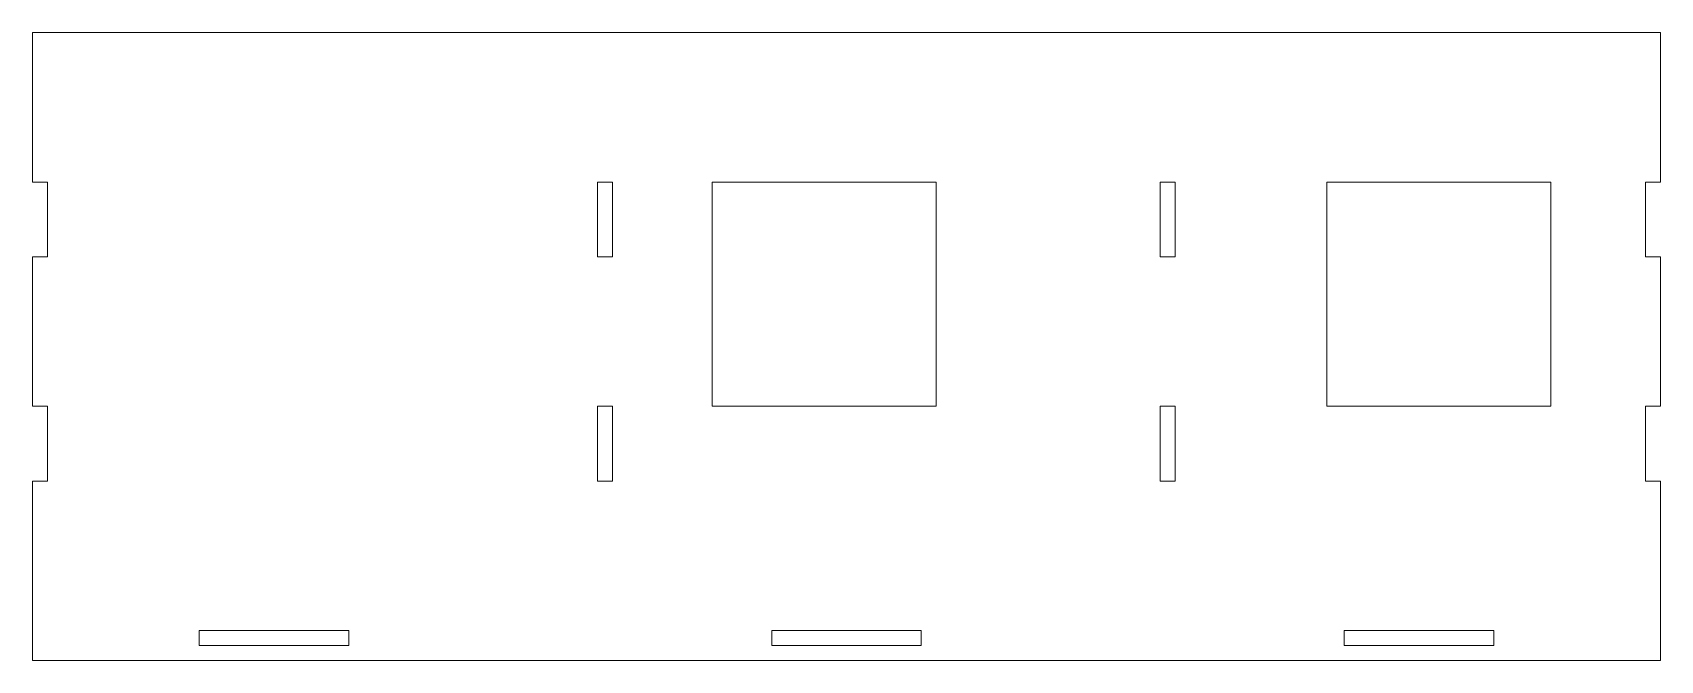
# Model space of a CAD drawing. Header units: millimetres. Extents: x -164 to 164, y 0 to 126.
import ezdxf

# ---------------------------------------------------------------- set-up
doc = ezdxf.new("R2010")
doc.units = ezdxf.units.MM

msp = doc.modelspace()

# ---------------------------------------------------------------- linework, layer by layer
at = {"color": 7, "linetype": 'Continuous', "lineweight": 15}
for p, q in [((163.5, 126), (-163.5, 126)), ((-163.5, 126), (-163.5, 96)), ((163.5, 96), (163.5, 126)), ((-160.5, 96), (-163.5, 96)), ((-160.5, 81), (-160.5, 96)), ((-50, 96), (-50, 81)), ((-47, 96), (-50, 96)), ((-47, 81), (-47, 96)), ((-27, 96), (-27, 51)), ((18, 96), (-27, 96)), ((18, 51), (18, 96)), ((63, 96), (63, 81)), ((66, 96), (63, 96)), ((66, 81), (66, 96)), ((96.5, 96), (96.5, 51)), ((141.5, 96), (96.5, 96)), ((141.5, 51), (141.5, 96)), ((160.5, 96), (160.5, 81)), ((163.5, 96), (160.5, 96)), ((-163.5, 81), (-160.5, 81)), ((-163.5, 81), (-163.5, 51)), ((-50, 81), (-47, 81)), ((63, 81), (66, 81)), ((160.5, 81), (163.5, 81)), ((163.5, 51), (163.5, 81)), ((-160.5, 51), (-163.5, 51)), ((-160.5, 36), (-160.5, 51)), ((-50, 51), (-50, 36)), ((-47, 51), (-50, 51)), ((-47, 36), (-47, 51)), ((-27, 51), (18, 51)), ((63, 51), (63, 36)), ((66, 51), (63, 51)), ((66, 36), (66, 51)), ((96.5, 51), (141.5, 51)), ((160.5, 51), (160.5, 36)), ((163.5, 51), (160.5, 51)), ((-163.5, 36), (-160.5, 36)), ((-163.5, 36), (-163.5, 0)), ((-50, 36), (-47, 36)), ((63, 36), (66, 36)), ((160.5, 36), (163.5, 36)), ((163.5, 0), (163.5, 36)), ((-130, 6), (-130, 3)), ((-100, 6), (-130, 6)), ((-100, 3), (-100, 6)), ((-15, 6), (-15, 3)), ((15, 6), (-15, 6)), ((15, 3), (15, 6)), ((100, 6), (100, 3)), ((130, 6), (100, 6)), ((130, 3), (130, 6)), ((-163.5, 0), (163.5, 0)), ((-130, 3), (-100, 3)), ((-15, 3), (15, 3)), ((100, 3), (130, 3))]:
    msp.add_line(p, q, dxfattribs=at)

doc.saveas('drawing.dxf')
